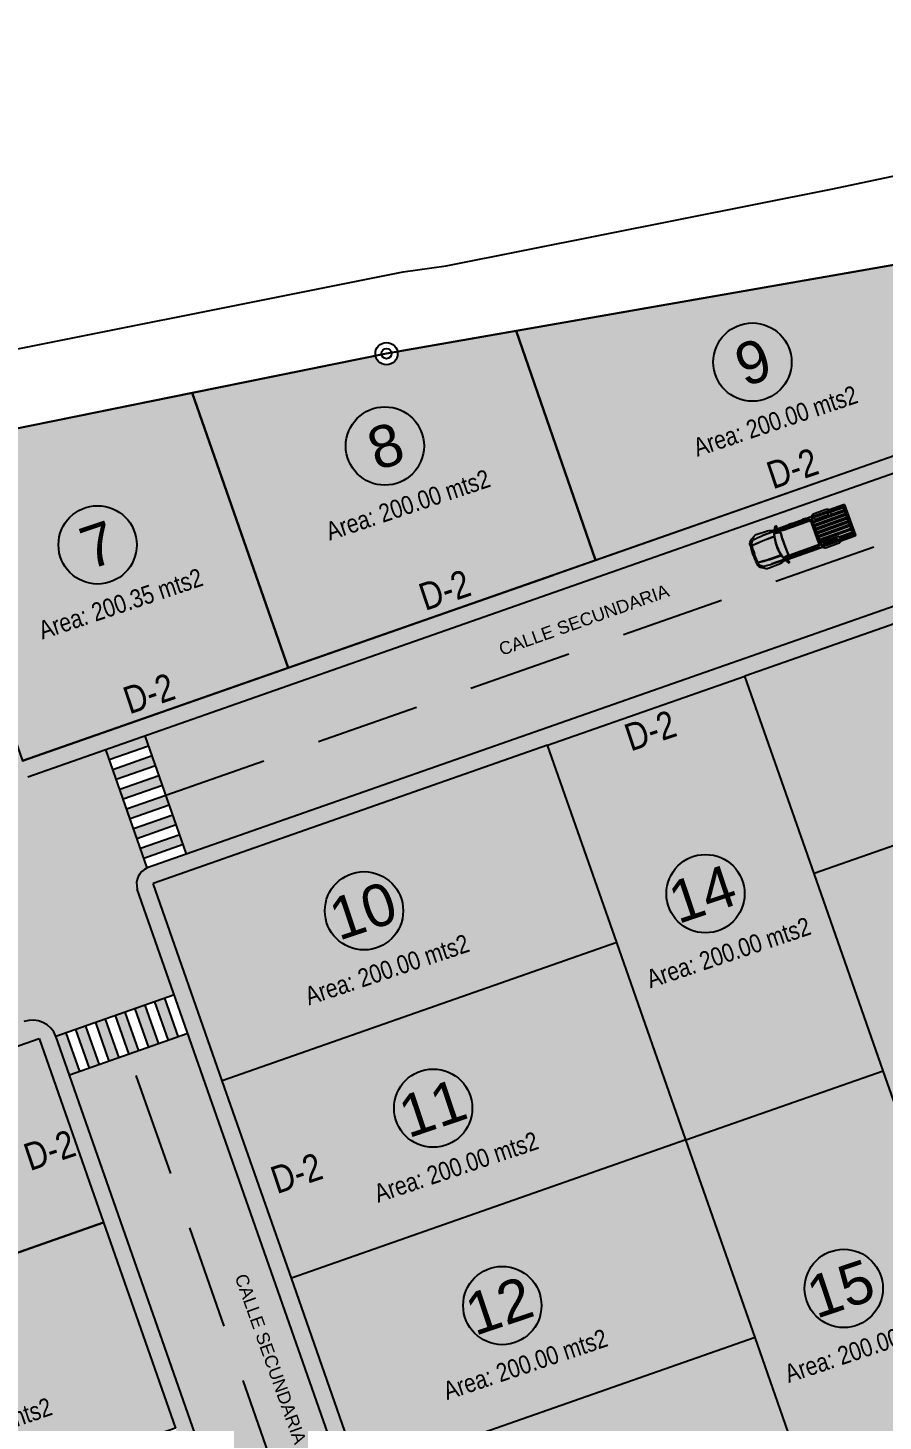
# Model space of a CAD drawing. Header units: millimetres. Extents: x 605064 to 1210630, y 1310999 to 2622410.
# Drawn here: x 605202.7 to 605243.6, y 1311131 to 1311197.6 of the extents above; entities that cross this region are included whole.
import ezdxf

# ---------------------------------------------------------------- set-up
doc = ezdxf.new("R2010")
doc.units = ezdxf.units.MM
for name, color, linetype in [('BOULEVARD', 3, 'Continuous'), ('CERCO', 6, 'Continuous'), ('CIRCULO', 1, 'Continuous'), ('ROTULOS LOTES', 1, 'Continuous'), ('texto', 7, 'Continuous')]:
    doc.layers.add(name, color=color, linetype=linetype)
doc.styles.add('PUNTOS PI', font='arial.ttf', dxfattribs={"height": 2.75})
doc.styles.add('ROTULOS', font='arial.ttf', dxfattribs={"height": 3})
doc.styles.add('TSN - Arial Narrow', font='ARIALN.TTF')

# ---------------------------------------------------------------- blocks, each defined once
blk = doc.blocks.new('A$C07152BA5')
for color, points in [(253, [(0.2166324381255227, 1.972851275235079, -0.2596389835430822), (0.369571372051724, 2.125920849852264, 0.2202862808786482), (0.4055565011198518, 2.167643316547572, -0.1133709259093873), (0.4381577878810122, 2.226780023976051, 0.2633922538076526), (0.1588966560084384, 2.044871327234434, 0.01702397132734076), (0.04505931772292016, 1.505241967504862, 0.01702397132734192), (-5.890615240033981e-08, 0.9555798550136363, 0.2633922536187772), (0.2156592593841569, 0.7014763091835783, -0.1133709254286114), (0.2013097516028211, 0.7674618049059063, 0.2202862809127305), (0.1787427731323987, 0.8177253627218306, -0.259638983544986), (0.07590343954507262, 1.008105728309602, -0.03307258661391017), (0.1143259765804898, 1.49513603009805, -0.03307284082326972)]), (20, [(1.217280335512162, 0.8693700162669643, -0.1061314572311136), (1.350079627612536, 1.77975470597654, 0.02644318014039986), (0.2015793965871566, 1.918342938648408, 0.02924573563146822), (0.1143246918267526, 1.495127222565044, 0.0292442766892154), (0.07704877263023935, 1.064642804667229, 0.02644318014170535)]), (22, [(1.529334117774852, 0.6942655483726412), (1.568206767202355, 0.6637316602282226), (1.613482897519134, 0.6400206864345819), (1.675932551734149, 0.6448907360900193), (1.853745444212109, 1.863859093049541), (1.752959398203529, 1.902663715882227), (1.720414109411649, 1.885399373946711), (1.694822005811147, 1.864694993011653), (1.699151180218905, 1.858419748255983), (1.704689484089613, 1.822090407600626), (1.602902520098723, 1.277996851364151), (1.545019649434835, 0.727498933672905), (1.531602734001353, 0.6965350788086653)]), (20, [(1.910737716010772, 1.850760922301561, -0.04056839103574849), (1.853743861429393, 1.863859594799578, 1.149957615669228e-06), (1.853745444212109, 1.863859093049541), (1.752959398203529, 1.902663715882227, -0.0804623458597294), (1.685527131077833, 1.873560790438205, -0.2991901582828784), (1.704689484089613, 1.822090407600626, 0.04011002674693965), (1.545019649434835, 0.727498933672905, -0.1738268921655171), (1.531602734001353, 0.6965350788086653, 0.1247764595948846), (1.613482897519134, 0.6400206864345819), (1.675932551734149, 0.6448907360900193, -0.04056723918563349), (1.734291619271971, 0.6411624196916819), (2.998699315823615, 0.456670688232407), (3.006807050900534, 0.4325648781377822, -0.4207665491765686), (3.0840246375883, 0.4640176824759692, -0.1879680064295329), (3.067698489874601, 0.5347800806630403), (3.218970701564103, 1.571802968392149, -0.1599977302912152), (3.246794291771948, 1.627658267039806, -0.4426854633686685), (3.181528548477218, 1.675400231499225), (3.175159846665338, 1.666368142701685)]), (251, [(3.092436679173261, 0.5311714806593955, 0.1492762952438902), (3.099048653921577, 0.4878666198557571), (3.143023142827696, 0.4125586302297437), (3.326070904254689, 1.667413808930515), (3.262416013039833, 1.607805891596452, 0.1492762950977377), (3.243708890862763, 1.568194368621334)]), (251, [(4.154267695615999, 0.1124685693066567, 0.1270166537925959), (4.054848500876687, 0.1017064268235117), (4.752080639824271, 4.330649971961975e-08, 0.4142135623730938), (4.803104860126041, 0.03803330427035689), (5.023965064203367, 1.552105744136497, 0.4142135623730938), (4.985931803123094, 1.603129964321852), (4.28869966417551, 1.704836348071694, 0.1270166537925254), (4.380901659373194, 1.66612211172469), (4.98232320335228, 1.578391775023192, -0.4142135623730949), (4.999226874904707, 1.555714343907312), (4.778366670827381, 0.04164190404117107, -0.4142135623730944), (4.755689239595085, 0.02473823260515928)])]:
    blk.add_hatch(color=color).paths.add_polyline_path(points)
h = blk.add_hatch(color=22)
h.paths.add_polyline_path([(0.07704877263020782, 1.064642804666103, 0.003829806035672016), (0.07590235978455467, 1.008020008602191, 0.2416943549763166), (0.1664288778592814, 0.8261685555603308, -0.1278257627530451), (0.190759621746215, 0.8038987469746687, 0.02242338460043527), (0.6279922961769361, 0.6978598586025244), (1.243524973957816, 0.6029748568690205, -0.363273079195186), (1.255085580633022, 0.6120715695433319), (1.613482897698635, 0.6400206865534575, -0.1247764596712237), (1.531602734058211, 0.6965350787367254, -0.207088711828794), (1.495168461115099, 0.6807303454261273), (1.281474726740271, 0.6805410832166672, -0.3759278168440105), (1.231874317745678, 0.723893475253135, -0.01278260194916101), (1.219821907069626, 0.8352814223680948, -0.02820947151564502)])
h.paths.add_polyline_path([(1.362253199581984, 1.811696778048919, -0.01278260196719675), (1.405622988590039, 1.915000199107453, -0.3759278168440063), (1.465540778823197, 1.942376993596554), (1.690898368874653, 1.874983648228335, 0.0743776392316823), (1.752959398171518, 1.902663715835065), (1.459810602944344, 2.015531804878265, -0.363273078263199), (1.451330340822102, 2.027551911604538), (0.8343418431135965, 2.112456773974112, 0.02242338454582682), (0.3850372504021364, 2.135738515638277, -0.1278257632484674), (0.355358679112506, 2.121347133498489, 0.2416943553902637), (0.2166558903640389, 1.972933731098754, 0.003829806027245087), (0.2015793965869368, 1.91834293864759, -0.02820947151863493)])
h.paths.add_polyline_path([(3.12123004172463, 0.2631594482809303), (3.132184439571574, 0.3382556024007499, 0.1699505695374527), (3.119587191264145, 0.4031154527328908), (3.084024637470597, 0.4640176826775396, 0.4207665483346977), (3.006807050878896, 0.4325648781774363), (3.025488566607237, 0.3770212440285832), (2.946273305951401, 0.3263724608063625), (2.93127039493993, 0.3464998919516799), (2.923324527669963, 0.2920282468127727)])
h.paths.add_polyline_path([(3.306309120263904, 1.683158310130239, 0.1699505695374419), (3.336909607518464, 1.741716836811975), (3.347864005365409, 1.816812990931794), (3.149958491454503, 1.845681789418265), (3.142012624067658, 1.791210144276177), (3.179860307602212, 1.785689241252839), (3.223585815634578, 1.735045820707455), (3.181528548380484, 1.675400231372652, 0.4426854635167763), (3.246794291761641, 1.627658267082927, -0.02715364496178451), (3.254830853198655, 1.634952866239473)])
h = blk.add_hatch(color=253)
h.paths.add_polyline_path([(0.1907596216769889, 0.8038987470790744, -0.1478048092491073), (0.2013097516028211, 0.7674618049059063, 0.2038558458128414), (0.2462618624558672, 0.6582757839933038, 0.1668822820599795), (0.4219244545092806, 0.5739998240023851), (0.9530465304851532, 0.5117843190673739, 0.1159471966539703), (1.08944232063368, 0.5274364140350372), (1.105912549886853, 0.5333575699478388, -0.1231085121622859), (1.202443026355468, 0.5430560242384672), (1.327128260978498, 0.5248679867945611), (1.349731268011965, 0.5769266341812909), (0.691924050450325, 0.68578926846385, -0.02566630790614245)])
h.paths.add_polyline_path([(2.699676226708107, 0.324652187526226, -0.4142135623730946), (2.686998473014683, 0.3416602609213442), (2.68880277290009, 0.3540293555706739, -0.4142135623730951), (2.705810846295208, 0.3667071091476828), (2.874030533246696, 0.342168630566448, -0.4142135623730951), (2.88670828694012, 0.3251605569384992), (2.884903987054713, 0.3127914622891694, -0.4142135623730951), (2.86789591354318, 0.3001137087121606), (2.923324527684599, 0.2920282469131052), (2.931270394939929, 0.3464998919516802), (2.235943439882249, 0.4479283634573221), (2.227997572626919, 0.3934567181859165)])
h.paths.add_polyline_path([(1.391802025726065, 0.5710646414663643), (1.369475964922458, 0.519123048055917, -0.01194926116781115), (1.370590867823921, 0.5185280258301646), (2.004349271534011, 0.4260806587990373, -0.4142135623730943), (1.991671517840587, 0.4430887324269861), (1.993475817842409, 0.4554578268434852, -0.4142135623730951), (2.010483891237527, 0.4681355806533247), (2.178703578189015, 0.4435971018392593, -0.4142135623730951), (2.191381331766024, 0.4265890284441411), (2.189577031880617, 0.4142199337948114, -0.414213562373095), (2.172568958485499, 0.4015421802178025), (2.227997572626919, 0.3934567181859165), (2.235943439882249, 0.4479283634573221)])
h.paths.add_polyline_path([(3.142012624070048, 1.791210144292563), (3.149958491441794, 1.845681789331138), (3.094529877300374, 1.853767251363024, -0.4142135623730951), (3.107207630993798, 1.836759177967906), (3.105403330991976, 1.824390083318576, -0.4142135623730951), (3.088395257596858, 1.811712329508737), (2.92017557064537, 1.836250808322802, -0.4142135623730951), (2.907497817068361, 1.85325888171792), (2.909302116953768, 1.86562797636725, -0.4142135623730945), (2.926310190348886, 1.878305729944259), (2.454631536267698, 1.94711026083678), (2.446685669012368, 1.892638615565374)])
h.paths.add_polyline_path([(1.597224831581116, 2.072181568248197, -0.01194926116786598), (1.595986410160549, 2.071929829427972), (1.602544254972599, 2.015774893807247), (2.446685669012368, 1.892638615565374), (2.454631536267698, 1.94711026083678), (2.399202922126278, 1.955195722635835, -0.4142135623730951), (2.411880675819702, 1.938187649240717), (2.410076375934295, 1.925818554591388, -0.4142135623730949), (2.393068302539177, 1.913140801014379), (2.224848615587689, 1.937679279828444, -0.4142135623730951), (2.212170861894265, 1.954687353223562), (2.213975161779672, 1.967056447872892, -0.4142135623730945), (2.230983235291205, 1.979734201449901)])
h.paths.add_polyline_path([(0.6722433689283207, 2.290021826513112, 0.166882282059965), (0.4798260347452015, 2.259438282810152, 0.2038558458128223), (0.4055565011221915, 2.167643316555768, -0.1478048092492731), (0.3850372502347454, 2.135738515527919, -0.02566630790613953), (0.8990576798096299, 2.105761331273243), (1.560552036971785, 2.022175303660333), (1.553762224735692, 2.078521529445425), (1.429076989996247, 2.096709566889331, -0.1231085121619218), (1.339339481084608, 2.133579234359786), (1.325247037922964, 2.143958617001772, 0.1159471966536159), (1.199006163049489, 2.197921948740259)])
h = blk.add_hatch(color=253)
h.paths.add_polyline_path([(3.893284788937308, 0.06468763435259461, 0.1385523434527567), (4.001114172046073, 0.0788399821612984), (4.04643831262365, 0.09831622149795294, -0.1385523434527547), (4.154267695615999, 0.1124685693066567), (4.755689239595085, 0.02473823260515928, 0.4142135623730944), (4.778366670827381, 0.04164190404117107), (4.792801070143469, 0.1405946610029787), (4.764235869748518, 0.1447615132201463), (4.753973011858761, 0.07440610299818218, -0.4142135623731094), (4.731295580626465, 0.05750243156217039), (3.125401583034545, 0.291756795020774), (3.12123004172463, 0.2631594482809305), (3.186603278852999, 0.2029821828473359, 0.1509271441035683), (3.293187092174776, 0.1522248592227697)])
h.paths.add_polyline_path([(4.764235869748518, 0.1447615132201463), (4.792801070143469, 0.1405946610029787), (4.98479247558862, 1.456761586945504), (4.956227275193669, 1.460928438929841)])
h.paths.add_polyline_path([(4.966490133083425, 1.531283849151805), (4.956227275193669, 1.460928438929841), (4.98479247558862, 1.456761586945504), (4.999226874904707, 1.555714343907312, 0.4142135623730949), (4.98232320335228, 1.578391775023192), (4.380901659373194, 1.66612211172469, -0.1385523434528836), (4.281608393765055, 1.710487776435912), (4.243736601551063, 1.742099941475317, 0.1385523434528831), (4.144443336059339, 1.786465606186539), (3.544345639180392, 1.874002831056714, 0.1509271441034992), (3.42770363681484, 1.855807819636539), (3.347864005365409, 1.816812990931794), (3.343692464055493, 1.788215644191951), (4.949586461530998, 1.553961280500516, -0.4142135623730944)])
h = blk.add_hatch(color=254)
h.paths.add_polyline_path([(3.206077646114863, 0.4984241321217269, 0.4142135623730951), (3.149384067975916, 0.4561649532988667), (3.132618782692589, 0.3412331736180931), (3.251362091163173, 0.3239118945784867), (3.259466736810282, 0.3794720200821757, -0.4142135623732612), (3.316160314949229, 0.4217311989050359), (3.909197270753793, 0.3352239357773215, -0.4142135623730945), (3.951456449693069, 0.278530357638374), (3.943351803929545, 0.2229702321346849), (4.062095112400129, 0.2056489528622478), (4.078860397567041, 0.3205807325430214, 0.414213562373095), (4.036601218744181, 0.3772743106819689)])
h.paths.add_polyline_path([(3.489373106043786, 1.609164282912388, -0.4142135623732612), (3.44711392710451, 1.665857861051336), (3.455218572751619, 1.721417986555025), (3.33647526439745, 1.738739265594631), (3.319709979114123, 1.623807485913858, 0.4142135623730951), (3.361969158053398, 1.56711390777491), (4.192492730682716, 1.445964086335152, 0.4142135623730951), (4.249186308821663, 1.488223265158013), (4.26595159410499, 1.603155045071617), (4.147208285634406, 1.620476324111223), (4.139103639987297, 1.564916198607534, -0.4142135623730945), (4.08241006184835, 1.522657019784674)])
h.paths.add_polyline_path([(3.343692464055493, 1.788215644191951), (3.336909607518464, 1.741716836811975), (3.33647526439745, 1.738739265594631), (4.892892883392051, 1.511702101677656, -0.4142135623730951), (4.909796554944478, 1.489024670328945), (4.906750896712765, 1.4681456387043), (4.956227275193669, 1.460928438929841), (4.966490133083425, 1.531283849151805, 0.4142135623730944), (4.949586461530998, 1.553961280500516)])
h.paths.add_polyline_path([(4.906750896712765, 1.4681456387043), (4.714759491151199, 0.1519787127617747), (4.764235869748518, 0.1447615132201463), (4.956227275193669, 1.460928438929841)])
h.paths.add_polyline_path([(4.714759491151199, 0.1519787127617747), (4.711713832919486, 0.1310996811371297, -0.4142135623730958), (4.68903640168719, 0.1141960094682872), (3.132618782692589, 0.3412331736180931), (3.132184439571574, 0.3382556024007499), (3.125401583034545, 0.291756795020774), (4.731295580626465, 0.05750243156217039, 0.4142135623730964), (4.753973011858761, 0.07440610299818218), (4.764235869748518, 0.1447615132201463)])
h = blk.add_hatch()
h.set_pattern_fill('ANSI32', scale=0.5, angle=126.7007068955071, style=0)
h.set_pattern_definition([(171.7007068955071, (-15.16962535120547, -3.519906194182113), (-0.02706449860558336, -0.185536419376974), []), (171.7007068955071, (-15.22244932467584, -3.449039221741259), (-0.02706449860558336, -0.185536419376974), [])])
edge = h.paths.add_edge_path()
edge.add_line((4.892892883392051, 1.511702101677656), (4.26595159410499, 1.603155045071617))
edge.add_line((4.26595159410499, 1.603155045071617), (4.249186308821663, 1.488223265390843))
edge.add_arc((4.199709930340759, 1.495440464932472), 0.04999999999999716, -98.29929310449688, -8.29929310449188, ccw=False)
edge.add_line((4.192492730682716, 1.445964086335152), (3.361969158053398, 1.56711390777491))
edge.add_arc((3.369186357711442, 1.616590286372229), 0.05000000000000071, 171.7007068955193, 261.70070689550715, ccw=False)
edge.add_line((3.319709979114123, 1.623807485913858), (3.149384067859501, 0.4561649532988667))
edge.add_line((3.149384067975916, 0.4561649532988667), (3.158618304063566, 0.4786221529357135))
edge.add_line((3.158618304063566, 0.4786221531685442), (3.178082684869878, 0.4944261510390788))
edge.add_line((3.178082684869878, 0.4944261510390788), (3.206077646114863, 0.4984241321217269))
edge.add_line((3.206077646114863, 0.4984241321217269), (4.036601218744181, 0.3772743106819689))
edge.add_arc((4.029384019086137, 0.3277979323174804), 0.05000000000000071, -8.29929310449188, 81.70070689550721, ccw=False)
edge.add_line((4.078860397567041, 0.3205807325430214), (4.062095112283714, 0.2056489528622478))
edge.add_line((4.062095112400129, 0.2056489528622478), (4.68903640168719, 0.1141960094682872))
edge.add_arc((4.691923281527124, 0.1339865608606488), 0.01999999999999957, 261.7007068955072, 351.7007068955072)
edge.add_line((4.711713832919486, 0.1310996811371297), (4.909796554944478, 1.489024670328945))
edge.add_arc((4.890006003552116, 1.491911550285295), 0.01999999999999957, -8.299293104492884, 81.70070689550712)
h = blk.add_hatch(color=255)
h.paths.add_polyline_path([(3.943351803908866, 0.222970231992921), (3.951456449693069, 0.278530357638374, 0.4142135623730945), (3.909197270753793, 0.3352239357773215), (3.316160314949229, 0.4217311989050359, 0.4142135623730946), (3.259466736810282, 0.3794720200821757), (3.251362091150678, 0.3239118944928253)])
h.paths.add_polyline_path([(4.08241006184835, 1.522657019784674, 0.4142135623730946), (4.139103639987297, 1.564916198607534), (4.147208285631049, 1.620476324088213), (3.455218572744085, 1.721417986503385), (3.44711392710451, 1.665857861051336, 0.4142135623730945), (3.489373106043786, 1.609164282912388)])
at = {"color": 7}
for p, q in [((2.400478039751761, 1.86906149960123, 32.67499999999999), (2.39217826013919, 1.812163664260879, 32.67499999999999)), ((2.514273710316047, 1.852461940608919, 32.67499999999999), (2.502365330932662, 1.770825915969908, 32.67499999999999)), ((3.336909607518464, 1.741716836811975, 32.67499999999999), (3.132184439571574, 0.3382556024007499, 32.67499999999999)), ((4.98479247558862, 1.456761586945504, 32.67499999999999), (4.906750896712765, 1.4681456387043, 32.67499999999999)), ((2.198396450141445, 0.4837229016702622, 32.67499999999999), (2.206696229754016, 0.5406207370106131, 32.67499999999999)), ((2.312192120705731, 0.4671233424451202, 32.67499999999999), (2.324100500089116, 0.5487593670841306, 32.67499999999999)), ((4.792801070143469, 0.1405946610029787, 32.67499999999999), (4.714759491151199, 0.1519787127617747, 32.67499999999999))]:
    blk.add_line(p, q, dxfattribs=at)
at = {"color": 7, "elevation": 32.67499999999999}
for points in [[(1.327128260978498, 0.5248679867945611), (1.202443026355468, 0.5430560242384672, 0.1231085121622605), (1.105912549886853, 0.5333575699478388), (1.08944232063368, 0.5274364140350372, -0.1159471966539582), (0.9530465304851532, 0.5117843190673739), (0.4219244545092806, 0.5739998240023851, -0.1668822820599636), (0.2462618624558672, 0.6582757839933038), (0.1930336904479191, 0.7107265673112124, -0.2441598973697272), (-5.890615284442902e-08, 0.9555798550136387, -0.01702397132734127), (0.0450593177229166, 1.505241967504844, -0.01702397132734127), (0.1588966560084373, 2.044871327234432, -0.2441598973697272), (0.4138325622770935, 2.224378554383293), (0.4798260347452015, 2.259438282810152, -0.1668822820599636), (0.6722433689283207, 2.290021826513112), (1.199006163049489, 2.197921948740259, -0.1159471966539582), (1.325247037922964, 2.143958617001772), (1.339339481084608, 2.133579234359786, 0.1231085121622605), (1.429076989996247, 2.096709566889331), (1.553762224735692, 2.078521529445425)], [(0.4798260347452015, 2.259438282810152, 0.2038558458119732), (0.4055565011221915, 2.167643316555768, -0.2202862809127305), (0.3695713720517233, 2.125920849852264, 0.259638983544986), (0.2166324381250888, 1.972851275233552, 0.03307271371853571), (0.1143262475961819, 1.495137888006866, 0.03307271371853571)], [(0.3710148119134828, 2.13581612566486, -0.02636531875948369), (0.8990576798096299, 2.105761331273243), (1.560552036971785, 2.022175303660333)], [(3.175159846665338, 1.666368142701685), (1.910723739303648, 1.850762960501015, -0.04055744074929812), (1.853745444212109, 1.863859093049541), (1.459810602944344, 2.015531804878265, -0.3632730766260101), (1.451330340816639, 2.027551911538467)], [(3.176724140765145, 1.67245610198006), (1.911633106414229, 1.856996984221041, -0.04066265233794355), (1.855507211643271, 1.869909611530602), (1.461427069501951, 2.02162089641206, -0.3372162360519412), (1.457591652055271, 2.026554316980764)], [(2.39217826013919, 1.812163664260879), (1.915241706185043, 1.881735173519701, -0.04031900665301965), (1.863503315253183, 1.893601013580337), (1.54205401299987, 2.01507163583301)], [(0.2462618624558672, 0.6582757839933038, -0.2038558458119732), (0.2013097516028211, 0.7674618049059063, 0.2202862809127305), (0.1787427731323987, 0.8177253627218306, -0.259638983544986), (0.07590343954507262, 1.008105728309602, -0.03307271371853571), (0.1143262475961819, 1.495137888006866, -0.03307271371853571)], [(1.350079627707601, 1.779754705959931, 0.02644318014201505), (0.2015793966129422, 1.918342938646674, -0.02820947151757226), (1.362253199564293, 1.811696778051555)], [(3.347864005365409, 1.816812990931794), (3.336909607518464, 1.741716836811975, -0.1699505695374419), (3.306309120263904, 1.683158310130239), (3.254830853198655, 1.634952866239473, 0.1879680064295802), (3.218970701564103, 1.571802968392149), (3.067698489874601, 0.5347800806630403, 0.1879680064295881), (3.0840246375883, 0.4640176824759692), (3.119587191264145, 0.4031154527328908, -0.1699505695374527), (3.132184439571574, 0.3382556024007499), (3.12123004172463, 0.2631594482809305)], [(3.326083808089606, 1.667502269148827, -0.007466976280426755), (3.323397187748924, 1.664910078747198), (3.271235681138933, 1.616064833477139, 0.1907670200378251), (3.243708890862763, 1.568194368621334), (3.092436679173261, 0.5311714806593955, 0.1907670200376496), (3.105141514795832, 0.4774323632009327), (3.141176068456843, 0.4157218155451119, -0.007466976280447708), (3.143010239000432, 0.4124701702967286)], [(3.347864005365409, 1.816812990931794), (3.42770363681484, 1.855807819636539, -0.1509271441035182), (3.544345639180392, 1.874002831056714), (4.144443336059339, 1.786465606186539, -0.1385523434528273), (4.243736601551063, 1.742099941475317), (4.281608393765055, 1.710487776435912, 0.1385523434528187), (4.380901659373194, 1.66612211172469), (4.98232320335228, 1.578391775023192, -0.414213562373095), (4.999226874904707, 1.555714343907312), (4.778366670827381, 0.04164190404117107, -0.4142135623730945), (4.755689239595085, 0.02473823260515928), (4.154267695615999, 0.1124685693066567, 0.1385523434528295), (4.04643831262365, 0.09831622149795294), (4.001114172046073, 0.0788399821612984, -0.1385523434528268), (3.893284788937308, 0.06468763435259461), (3.293187092174776, 0.1522248592227697, -0.1509271441035182), (3.186603278852999, 0.2029821828473359), (3.12123004172463, 0.2631594482809305)], [(3.125401583034545, 0.291756795020774), (4.731295580626465, 0.05750243156217039, 0.4142135623730963), (4.753973011858761, 0.07440610299818218), (4.966490133083425, 1.531283849151805, 0.4142135623730944), (4.949586461530998, 1.553961280500516), (3.343692464055493, 1.788215644191951)], [(3.33647526439745, 1.738739265594631), (4.892892883392051, 1.511702101677656, -0.414213562373095), (4.909796554944478, 1.489024670328945), (4.711713832919486, 0.1310996811371297, -0.4142135623730958), (4.68903640168719, 0.1141960094682872), (3.132618782692589, 0.3412331736180931)], [(3.33647526439745, 1.738739265594631), (3.319709979114123, 1.623807485913858, 0.414213562373095), (3.361969158053398, 1.56711390777491), (4.192492730682716, 1.445964086335152, 0.414213562373095), (4.249186308821663, 1.488223265158013), (4.26595159410499, 1.603155045071617)], [(3.455218572751619, 1.721417986555025), (3.44711392710451, 1.665857861051336, 0.4142135623730945), (3.489373106043786, 1.609164282912388), (4.08241006184835, 1.522657019784674, 0.4142135623730945), (4.139103639987297, 1.564916198607534), (4.147208285634406, 1.620476324111223)], [(4.28869966417551, 1.704836348071694), (4.985931803123094, 1.603129964321852, -0.4142135623730939), (5.023965064203367, 1.552105744136497), (4.803104860126041, 0.03803330427035689, -0.4142135623730882), (4.752080639824271, 4.330649971961975e-08), (4.054848500876687, 0.1017064268235117)], [(1.217280335491523, 0.8693700162693858, -0.0264431801420151), (0.07704877259675413, 1.064642804674804, 0.02820947151757226), (1.219821907114238, 0.8352814223617315, 0.02820947151757226)], [(0.1772993332706392, 0.8078300869092345, 0.02636531875948369), (0.691924050450325, 0.68578926846385), (1.349731268011965, 0.5769266341812909)], [(2.998699315823615, 0.456670688232407), (1.734277642797679, 0.6411644590552896, 0.04055744074929812), (1.675932551734149, 0.6448907360900193), (1.255085580633022, 0.6120715695433319, 0.3632730766260101), (1.24352497397922, 0.6029748569708318)], [(2.9984593099216, 0.4503895530942827), (1.733368275570683, 0.6349304353352636, 0.04066265233794355), (1.675892485887744, 0.6385890699457377), (1.254895249847323, 0.605774445226416, 0.3445672416549141), (1.249771894072182, 0.6020118875894696)], [(2.206696229754016, 0.5406207370106131), (1.729759675799869, 0.610192246036604, 0.04031900665301965), (1.676787591073662, 0.6136006929446012), (1.334033330902457, 0.5890185225289315)], [(3.132618782692589, 0.3412331736180931), (3.149384067975916, 0.4561649532988667, -0.414213562373095), (3.206077646114863, 0.4984241321217269), (4.036601218744181, 0.3772743106819689, -0.414213562373095), (4.078860397567041, 0.3205807325430214), (4.062095112400129, 0.2056489528622478)], [(3.251362091163173, 0.3239118945784867), (3.259466736810282, 0.3794720200821757, -0.4142135623730945), (3.316160314949229, 0.4217311989050359), (3.909197270753793, 0.3352239357773215, -0.4142135623730945), (3.951456449693069, 0.278530357638374), (3.943351803929545, 0.2229702321346849)]]:
    blk.add_lwpolyline(points, format="xyb", dxfattribs=at)
for points in [[(1.562071361811832, 2.012312646722421), (0.8343418438453227, 2.112456773873419)], [(1.597224831581116, 2.072181568248197), (3.347864005365409, 1.816812990931794)], [(1.602544254972599, 2.015774893807247), (3.179860307602212, 1.78568924125284), (3.223585815634578, 1.735045820707455), (3.175159846665338, 1.666368142701685), (3.19221444579307, 1.732741662301123), (3.158390867640264, 1.758503525517881), (2.425216228934005, 1.865452899830416), (1.599553846288472, 2.005475577665493)], [(2.454631536267698, 1.94711026083678), (2.446685669012368, 1.892638615565374), (2.425216228934005, 1.865452899830416), (2.41330784955062, 1.783816875191405)], [(2.539011899498291, 1.848853340605274), (2.530712120002136, 1.791955505497754), (3.074958508368582, 1.712565401569009), (3.083258287981153, 1.769463236676529)], [(3.149958491441794, 1.845681789331138), (3.142012624070048, 1.791210144292563), (3.107996477279812, 1.765854636905715), (3.096088097896427, 1.684218612499535)], [(1.354004695196636, 0.5859442930668592), (0.6279922960093245, 0.6978598586283624)], [(3.12123004172463, 0.2631594482809305), (1.370590867823921, 0.5185280258301646)], [(1.391802025726065, 0.5710646414663643), (2.969118078472093, 0.3409789889119565), (3.025488566607237, 0.3770212440285832), (2.998699315823615, 0.456670688232407), (2.996082670404576, 0.388191080885008), (2.956309278029948, 0.3731649273540825), (2.223134639440104, 0.480114301899448), (1.391878379741684, 0.5817890353500843)], [(2.227997572626919, 0.3934567181859165), (2.235943439882249, 0.4479283634573221), (2.223134639440104, 0.480114301899448), (2.23504301882349, 0.5617503263056278)], [(2.336930309887975, 0.463514742674306), (2.345230089500546, 0.5204125780146569), (2.889476477983408, 0.4410224740859121), (2.881176698370837, 0.3841246387455612)], [(2.923324527684599, 0.2920282469131052), (2.931270394939929, 0.3464998919516802), (2.905914887669496, 0.3805160389747471), (2.917823267052881, 0.4621520633809268)]]:
    blk.add_lwpolyline(points, dxfattribs=at)
for points in [[(1.561441124184057, 2.014797087060288), (1.552255768910982, 2.09102306724526, -0.1585268291026489), (1.563067320501432, 2.139629260869697), (1.613501784973778, 2.204759299522266, -0.1769751147583408), (1.631939540733583, 2.216358944773674), (1.66108938108664, 2.212106810184196, -0.3626405039079287), (1.673888786695898, 2.197809199802577), (1.614730086759664, 2.085627104621381, -0.2312097484557497), (1.595986410160549, 2.071929829427972), (1.602748621837236, 2.014024896547198, -0.4929295308816837), (1.591372681548819, 2.002969690831378), (1.569925862248056, 2.006098173093051, -0.3386252916015527)], [(1.704689484089613, 1.822090407600626, 0.04011002674693939), (1.545019649434835, 0.727498933672905, -0.3951396783396247), (1.495168461115099, 0.6807303454261273), (1.281474726740271, 0.6805410832166672, -0.3759278168440104), (1.231874317745678, 0.723893475253135, -0.1400023974362862), (1.405622988590039, 1.915000199107453, -0.3759278168440063), (1.465540778823197, 1.942376993596554), (1.670275749289431, 1.881150857079774, -0.3951396783396247)], [(1.476445955922827, 0.7007137713953853), (1.299041768303141, 0.7005566495936364, -0.3782835512506614), (1.249388205353171, 0.7443180887494236, -0.1357990758811143), (1.416572474408895, 1.890423586824909, -0.3782835512506472), (1.476658053928986, 1.918177199317142), (1.646624858258292, 1.86734850727953, -0.3943637514586636), (1.681068375823088, 1.808418976143003, 0.03876530558182324), (1.526288287248462, 0.7473483888898045, -0.394363751458685)], [(2.213975161779672, 1.967056447872892), (2.212170861894265, 1.954687353223562, 0.414213562373095), (2.224848615587689, 1.937679279828444), (2.393068302539177, 1.913140801014379, 0.414213562373095), (2.410076375934295, 1.925818554591388), (2.411880675819702, 1.938187649240717, 0.414213562373095), (2.399202922126278, 1.955195722635835), (2.230983235291205, 1.979734201449901, 0.4142135623730945)], [(2.218468887382187, 1.956295108189806), (2.218108027358539, 1.953821289120242, 0.4142135623730657), (2.225714679574594, 1.943616445176303), (2.393934366409667, 1.919077966362238, 0.4142135623730946), (2.404139210470021, 1.926684618694708), (2.404500070493668, 1.929158437531441, 0.4142135623730729), (2.396893418277614, 1.939363281708211), (2.228673731442541, 1.963901760289446, 0.4142135623731018)], [(2.909302116953768, 1.86562797636725), (2.907497817068361, 1.85325888171792, 0.414213562373095), (2.92017557064537, 1.836250808322802), (3.088395257596858, 1.811712329508737, 0.414213562373095), (3.105403330991976, 1.824390083318576), (3.107207630993798, 1.836759177967906, 0.414213562373095), (3.094529877300374, 1.853767251363024), (2.926310190348886, 1.878305729944259, 0.4142135623730946)], [(2.913795842439868, 1.854866636684164), (2.91343498241622, 1.852392817847431, 0.4142135623730657), (2.921041634632275, 1.842187973670661), (3.089261321583763, 1.817649495089427, 0.4142135623730946), (3.099466165644117, 1.825256147189066), (3.099827025551349, 1.8277299660258, 0.4142135623730729), (3.09222037345171, 1.837934810202569), (2.924000686500221, 1.862473289016634, 0.4142135623731018)], [(1.35269100277219, 0.5837434169370681), (1.322113331523724, 0.5133177337702364, 0.1585268291026489), (1.318589286878705, 0.4636484999209642), (1.34831677400507, 0.3868251072708517, 0.1769751147583408), (1.362672612187453, 0.3704418072011322), (1.391822452540509, 0.3661896728444844, 0.3626405039079287), (1.408172824885696, 0.3762351577170193), (1.38352575711906, 0.5006421362049878, 0.2312097484557497), (1.369475964922458, 0.519123048055917), (1.392497789114714, 0.5726833352819085, 0.4929295308816837), (1.384753970894963, 0.5865275710821152), (1.363307151477784, 0.5896560535766184, 0.3386252916015527)], [(1.991671517840587, 0.4430887324269861), (1.993475817842409, 0.4554578268434852, -0.414213562373095), (2.010483891237527, 0.4681355806533247), (2.178703578189015, 0.4435971018392593, -0.414213562373095), (2.191381331766024, 0.4265890284441411), (2.189577031880617, 0.4142199337948114, -0.414213562373095), (2.172568958485499, 0.4015421802178025), (2.004349271534011, 0.4260806587990373, -0.4142135623730945)], [(1.999052123283036, 0.4521179441362619), (1.999412983190268, 0.4545917629729956, -0.4142135623730657), (2.009617827250622, 0.4621984150726348), (2.17783751420211, 0.4376599364914, -0.4142135623730946), (2.185444166418165, 0.4274550923146307), (2.185083306394517, 0.424981273477897, -0.4142135623730729), (2.174878462334163, 0.4173746211454272), (2.006658775382675, 0.4419130999594927, -0.4142135623731018)], [(2.686998473014683, 0.3416602609213442), (2.68880277290009, 0.3540293555706739, -0.414213562373095), (2.705810846295208, 0.3667071091476828), (2.874030533246696, 0.342168630566448, -0.414213562373095), (2.88670828694012, 0.3251605569384992), (2.884903987054713, 0.3127914622891694, -0.414213562373095), (2.86789591354318, 0.3001137087121606), (2.699676226708107, 0.324652187526226, -0.4142135623730946)], [(2.694379078340717, 0.35068947263062), (2.694739938364364, 0.3531632914673537, -0.4142135623730657), (2.704944782424718, 0.3607699437998235), (2.873164469259791, 0.3362314649857581, -0.4142135623730946), (2.880771121475846, 0.3260266210418195), (2.880410261452198, 0.3235528019722551, -0.4142135623730729), (2.870205417391844, 0.3159461498726159), (2.701985730556771, 0.3404846286866814, -0.4142135623731018)]]:
    blk.add_lwpolyline(points, format="xyb", close=True, dxfattribs=at)
for centre, radius, start, end in [((1.629404635517858, 2.096270793350413, 32.67499999999999), 0.229672549161706, 284.1439406686918, 302.5449098491044), ((3.235839312546887, 1.681164053501561, 32.67499999999999), 0.05461575550948823, 186.0579365516956, 281.5710394916081), ((1.684011177858338, 0.8297774116508663, 32.67499999999999), 0.2024397515854507, 221.1614184495411, 249.611038948989), ((3.060795072233304, 0.4105348102748394, 32.67499999999999), 0.05830977912457869, 66.52293270374847, 157.80185182066)]:
    blk.add_arc(centre, radius, start, end)

msp = doc.modelspace()

# ---------------------------------------------------------------- hatches: boundary and pattern name
at = {"true_color": 0xafd9aa}
h = msp.add_hatch(color=9, dxfattribs=at)
h.dxf.hatch_style = 1
h.paths.add_polyline_path([(605246.130138271, 1311186.630529319), (605226.0598388743, 1311183.117966814), (605229.8582546536, 1311172.151622843), (605248.8380449632, 1311178.795297123)])
h = msp.add_hatch(color=9, dxfattribs=at)
h.dxf.hatch_style = 1
h.paths.add_polyline_path([(605226.0598388743, 1311183.117966814), (605220.3783192505, 1311182.123627245, -0.0433416689933134), (605220.3862767542, 1311182.032, -0.9048244961813722), (605219.3338333667, 1311181.926565061), (605210.5565478025, 1311180.150099716), (605215.1460570134, 1311167.001779356), (605229.8582532147, 1311172.151622324)])
at = {"true_color": 0x636466}
h = msp.add_hatch(color=251, dxfattribs=at)
h.dxf.hatch_style = 1
h.paths.add_polyline_path([(605258.9581788798, 1311181.503729317, -0.410936273357473), (605260.4743724826, 1311180.827120688), (605268.0899547341, 1311159.097769682), (605268.8463334737, 1311159.362855862), (605265.5058589225, 1311168.894337014), (605262.1960946153, 1311178.171810611), (605260.5418850438, 1311182.891818835), (605248.8380458518, 1311178.795297434), (605229.8582546536, 1311172.151622843), (605229.8582546583, 1311172.151622829), (605215.1460570134, 1311167.001779356), (605202.4339682625, 1311162.552052053), (605200.0176611315, 1311169.445065894), (605199.266498885, 1311169.171664441), (605201.7054389513, 1311162.213050706, 0.35178767353132), (605202.697296853, 1311161.786035708)])
at = {"true_color": 0xafd9aa}
h = msp.add_hatch(color=9, dxfattribs=at)
h.dxf.hatch_style = 1
h.paths.add_polyline_path([(605210.5565478025, 1311180.150099716), (605197.5637141658, 1311177.520434939, -0.0499654976137328), (605197.5742767543, 1311177.415, -0.229979434550644), (605197.3714116944, 1311176.99727696), (605202.4339682625, 1311162.552052053), (605215.1460568318, 1311167.001779293)])
at = {"true_color": 0xebebeb}
h = msp.add_hatch(color=7, dxfattribs=at)
h.dxf.hatch_style = 1
h.paths.add_polyline_path([(605249.2019954746, 1311171.733050406), (605247.2194101474, 1311177.389655082), (605208.3098618115, 1311163.753065591), (605210.2912304888, 1311158.099932195)])
h.paths.add_polyline_path([(605225.2737890627, 1311167.367156983), (605233.6473462881, 1311170.338373834), (605233.3293462353, 1311171.234569491), (605224.95578901, 1311168.26335264)], flags=24)
at = {"true_color": 0x636466}
h = msp.add_hatch(color=251, dxfattribs=at)
h.dxf.hatch_style = 1
h.paths.add_polyline_path([(605227.564258094, 1311163.304601126), (605237.001461666, 1311166.612045567), (605255.8758688107, 1311173.226934451), (605256.6263805155, 1311173.49028014, 0.4324636515900183), (605255.6222661, 1311173.98251295), (605208.4111447256, 1311157.441208794, 0.3812850690509138), (605207.9343153508, 1311156.426556048), (605208.6898213322, 1311156.689701862)])
at = {"true_color": 0xafd9aa}
h = msp.add_hatch(color=9, dxfattribs=at)
h.dxf.hatch_style = 1
h.paths.add_polyline_path([(605259.1833033481, 1311163.789727408), (605255.8758688106, 1311173.226934451), (605237.001461666, 1311166.612045567), (605240.3088962035, 1311157.174838524)])
at = {"true_color": 0xebebeb}
h = msp.add_hatch(color=7, dxfattribs=at)
h.dxf.hatch_style = 1
h.paths.add_polyline_path([(605206.4298348342, 1311163.094174465), (605202.697296853, 1311161.786035708, -0.3517876735313141), (605201.7054389513, 1311162.213050706), (605199.266498885, 1311169.171664441), (605193.631443497, 1311167.120666354), (605199.6586974884, 1311149.992350085, 0.4159001501468125), (605200.9210102307, 1311149.532067733), (605202.5057495197, 1311150.087472436, -0.407443534551359), (605204.0420288332, 1311149.384099904), (605209.7067244718, 1311151.369352489), (605207.9343153515, 1311156.426556046, -0.3812850698447761), (605208.4111447256, 1311157.441208794)])
at = {"true_color": 0x636466}
h = msp.add_hatch(color=251, dxfattribs=at)
h.dxf.hatch_style = 1
h.paths.add_polyline_path([(605203.2324355304, 1311149.282992633), (605206.3183891128, 1311140.477815787), (605209.7627882943, 1311130.649653046), (605213.780986713, 1311119.184438772), (605214.7473045514, 1311116.427222847), (605201.2094109219, 1311111.682614903), (605201.7665489097, 1311110.80820552), (605214.8894584292, 1311115.407374523, 0.4116436480482245), (605215.474962691, 1311116.762148631), (605204.0404251089, 1311149.388241255, 0.4063730159203559), (605202.5057495197, 1311150.087472436), (605200.9210102307, 1311149.532067733, -0.4159001501468113), (605199.6586974884, 1311149.992350085), (605193.631443497, 1311167.120666354), (605192.8763307815, 1311166.845827044), (605196.2076208721, 1311157.417014482), (605199.5150382861, 1311147.979864164)])
at = {"true_color": 0xafd9aa}
h = msp.add_hatch(color=9, dxfattribs=at)
h.dxf.hatch_style = 1
h.paths.add_polyline_path([(605240.3088962035, 1311157.174838524), (605237.001461666, 1311166.612045567), (605227.5642580938, 1311163.304601126), (605230.8716926314, 1311153.867394082), (605234.1791271691, 1311144.430187039), (605243.6163307412, 1311147.737631481)])
at = {"true_color": 0x636466}
h = msp.add_hatch(color=251, dxfattribs=at)
h.dxf.hatch_style = 1
h.paths.add_polyline_path([(605208.4752115443, 1311163.281298723), (605208.3098618115, 1311163.753065591), (605206.4298348342, 1311163.094174465), (605206.5951971086, 1311162.622371814)])
at = {"true_color": 0xafd9aa}
h = msp.add_hatch(color=9, dxfattribs=at)
h.dxf.hatch_style = 1
h.paths.add_polyline_path([(605208.6898212369, 1311156.689701829), (605211.9972557744, 1311147.252494786), (605230.8716926314, 1311153.867394082), (605227.5642580938, 1311163.304601126)])
h = msp.add_hatch(color=9, dxfattribs=at)
h.dxf.hatch_style = 1
h.paths.add_polyline_path([(605259.1833033481, 1311163.789727408), (605240.3088962035, 1311157.174838524), (605243.6163307412, 1311147.737631481), (605262.4907378858, 1311154.352520364)])
at = {"true_color": 0x636466}
h = msp.add_hatch(color=251, dxfattribs=at)
h.dxf.hatch_style = 1
h.paths.add_polyline_path([(605208.6405738187, 1311162.809496071), (605206.7605593831, 1311162.150569162), (605206.9259216576, 1311161.67876651), (605208.8059360932, 1311162.337693419)])
h = msp.add_hatch(color=251, dxfattribs=at)
h.dxf.hatch_style = 1
h.paths.add_polyline_path([(605208.9712983677, 1311161.865890767), (605207.0912839321, 1311161.206963858), (605207.2566462066, 1311160.735161206), (605209.1366606422, 1311161.394088115)])
h = msp.add_hatch(color=251, dxfattribs=at)
h.dxf.hatch_style = 1
h.paths.add_polyline_path([(605209.3020229167, 1311160.922285463), (605207.4220084811, 1311160.263358554), (605207.5858520544, 1311159.795888978), (605209.46586649, 1311160.454815887)])
h = msp.add_hatch(color=251, dxfattribs=at)
h.dxf.hatch_style = 1
h.paths.add_polyline_path([(605209.7965910389, 1311159.511210583), (605209.6312287644, 1311159.983013235), (605207.7512143288, 1311159.324086326), (605207.9165766033, 1311158.852283674)])
h = msp.add_hatch(color=251, dxfattribs=at)
h.dxf.hatch_style = 1
h.paths.add_polyline_path([(605209.9619533134, 1311159.039407932), (605208.0819388778, 1311158.380481022), (605208.2473011522, 1311157.908678371), (605210.127315588, 1311158.56760528)])
h = msp.add_hatch(color=251, dxfattribs=at)
h.dxf.hatch_style = 1
h.paths.add_polyline_path([(605211.9972854868, 1311147.252505199), (605208.6898212368, 1311156.689701829), (605207.9343153507, 1311156.426556048), (605221.164734378, 1311118.676286434), (605221.9195890996, 1311118.940884069), (605218.6121545619, 1311128.378091112), (605215.3047200243, 1311137.815298155)])
at = {"true_color": 0xafd9aa}
h = msp.add_hatch(color=9, dxfattribs=at)
h.dxf.hatch_style = 1
h.paths.add_polyline_path([(605211.9972854868, 1311147.252505199), (605215.3047200245, 1311137.815298155), (605234.1791271691, 1311144.430187039), (605230.8716926314, 1311153.867394082)])
h = msp.add_hatch(color=9, dxfattribs=at)
h.dxf.hatch_style = 1
h.paths.add_polyline_path([(605262.4907378858, 1311154.352520364), (605243.6163307412, 1311147.737631481), (605246.9237652788, 1311138.300424437), (605265.7981724234, 1311144.915313321)])
at = {"true_color": 0x636466}
h = msp.add_hatch(color=251, dxfattribs=at)
h.dxf.hatch_style = 1
h.paths.add_polyline_path([(605204.5134088853, 1311149.549300036), (605204.0420288608, 1311149.384099914), (605204.6907403424, 1311147.533111003), (605205.162120367, 1311147.698311125)])
h.paths.add_polyline_path([(605205.4561689348, 1311149.879700281), (605204.98478891, 1311149.714500159), (605205.6335003917, 1311147.863511248), (605206.1048804165, 1311148.02871137)])
h.paths.add_polyline_path([(605206.3989289843, 1311150.210100526), (605205.9275489595, 1311150.044900403), (605206.5762604412, 1311148.193911493), (605207.047640466, 1311148.359111615)])
h.paths.add_polyline_path([(605207.3450897329, 1311150.541692581), (605206.8720093586, 1311150.375896554), (605207.5207208403, 1311148.524907643), (605207.9938012145, 1311148.690703671)])
h.paths.add_polyline_path([(605208.2912504814, 1311150.873284637), (605207.8181701071, 1311150.707488609), (605208.4668815888, 1311148.856499698), (605208.9399619631, 1311149.022295726)])
h.paths.add_polyline_path([(605209.2374112298, 1311151.204876693), (605208.7643308556, 1311151.039080665), (605209.4130423373, 1311149.188091754), (605209.8861227115, 1311149.353887782)])
at = {"true_color": 0xafd9aa}
h = msp.add_hatch(color=9, dxfattribs=at)
h.dxf.hatch_style = 1
h.paths.add_polyline_path([(605203.2324355304, 1311149.282992633), (605199.5150382861, 1311147.979864164), (605199.5150805457, 1311147.979743583), (605181.7488603435, 1311141.751955025), (605182.8815195685, 1311140.005900701, -0.5947681268889117), (605183.7022767542, 1311139.56, -0.2535740750092041), (605183.4609100131, 1311139.114672722), (605186.9876160764, 1311133.701566196), (605206.3183891128, 1311140.477815787)])
at = {"true_color": 0xebebeb}
h = msp.add_hatch(color=7, dxfattribs=at)
h.dxf.hatch_style = 1
h.paths.add_polyline_path([(605210.3554436344, 1311149.51836627), (605204.6906123594, 1311147.53306615), (605214.8511839404, 1311118.541972533), (605220.5160152154, 1311120.527272653)])
h.paths.add_polyline_path([(605212.3721336982, 1311137.984420601), (605215.3594003437, 1311129.616575707), (605216.2549846281, 1311129.936293519), (605213.2677179825, 1311138.304138413)], flags=24)
at = {"true_color": 0xafd9aa}
h = msp.add_hatch(color=9, dxfattribs=at)
h.dxf.hatch_style = 1
h.paths.add_polyline_path([(605243.6163307412, 1311147.737631481), (605234.179127169, 1311144.430187039), (605237.4865617065, 1311134.992979995), (605240.7939962442, 1311125.555772952), (605250.2311998166, 1311128.863217394), (605246.9237652788, 1311138.300424437)])
h = msp.add_hatch(color=9, dxfattribs=at)
h.dxf.hatch_style = 1
h.paths.add_polyline_path([(605234.179127169, 1311144.430187039), (605215.3047200243, 1311137.815298155), (605218.6121545619, 1311128.378091112), (605237.4865617065, 1311134.992979995)])
h = msp.add_hatch(color=9, dxfattribs=at)
h.dxf.hatch_style = 1
h.paths.add_polyline_path([(605206.3183891128, 1311140.477815787), (605186.9876160764, 1311133.701566196), (605190.0746375194, 1311128.963327278, -0.595438227282513), (605190.8962767542, 1311128.518, -0.254092343069095), (605190.6540421499, 1311128.072108501), (605192.8287928535, 1311124.719848438), (605209.7627882943, 1311130.649653046)])
h = msp.add_hatch(color=9, dxfattribs=at)
h.dxf.hatch_style = 1
h.paths.add_polyline_path([(605237.4865617065, 1311134.992979995), (605218.6121545619, 1311128.378091112), (605221.9195890996, 1311118.940884069), (605240.7939962442, 1311125.555772952)])

# ---------------------------------------------------------------- linework, layer by layer
at = {"color": 2}
for p, q in [((605229.858253213, 1311172.151622329), (605226.0598388743, 1311183.117966814)), ((605219.8547737662, 1311182.032), (605210.5565478025, 1311180.150099716)), ((605210.5565478025, 1311180.150099716), (605215.1460568318, 1311167.001779293)), ((605249.1212016415, 1311178.894406259), (605202.4339682626, 1311162.552052053)), ((605215.1460568318, 1311167.001779293), (605227.8234542875, 1311171.439363288))]:
    msp.add_line(p, q, dxfattribs=at)
for p, q in [((605259.0093595989, 1311181.521666571), (605202.6973691348, 1311161.786061041)), ((605255.6222661, 1311173.98251295), (605208.4111447256, 1311157.441208794)), ((605255.8758688107, 1311173.226934451), (605237.0014616661, 1311166.612045567)), ((605238.4871274126, 1311171.151382823), (605243.1781986951, 1311172.795558018)), ((605231.1908512886, 1311168.594108483), (605235.8819225711, 1311170.238283678)), ((605223.8945751647, 1311166.036834143), (605228.5856464471, 1311167.681009338)), ((605227.564258094, 1311163.304601126), (605237.001461666, 1311166.612045567)), ((605240.3088962035, 1311157.174838524), (605237.001461666, 1311166.612045567)), ((605216.5982990407, 1311163.479559803), (605221.2893703232, 1311165.123734998)), ((605206.5951971086, 1311162.622371814), (605208.4752115442, 1311163.281298723)), ((605210.2912304888, 1311158.099932196), (605208.3099205974, 1311163.752897867)), ((605227.564258094, 1311163.304601126), (605208.6898509493, 1311156.689712242)), ((605230.8716926314, 1311153.867394082), (605227.5642580938, 1311163.304601126)), ((605259.1833033481, 1311163.789727408), (605240.3088962035, 1311157.174838524)), ((605208.4111447256, 1311157.441208794), (605206.4298348342, 1311163.094174465)), ((605206.760559383, 1311162.150569162), (605208.6405738186, 1311162.809496071)), ((605209.3020229167, 1311160.922285463), (605213.9930941992, 1311162.566460658)), ((605206.9259216575, 1311161.67876651), (605208.8059360931, 1311162.337693419)), ((605207.091283932, 1311161.206963858), (605208.9712983676, 1311161.865890767)), ((605207.2566462065, 1311160.735161206), (605209.1366606421, 1311161.394088115)), ((605207.422008481, 1311160.263358554), (605209.3020229166, 1311160.922285463)), ((605207.5858520543, 1311159.795888978), (605209.4658664899, 1311160.454815887)), ((605207.7512143286, 1311159.324086326), (605209.6312287642, 1311159.983013235)), ((605207.9165766032, 1311158.852283674), (605209.7965910388, 1311159.511210583)), ((605208.0819388775, 1311158.380481022), (605209.9619533131, 1311159.039407932)), ((605208.2473011519, 1311157.908678371), (605210.1273155875, 1311158.56760528)), ((605243.6163307412, 1311147.737631481), (605240.3088962035, 1311157.174838524)), ((605211.9972557744, 1311147.252494786), (605208.6898212368, 1311156.689701829)), ((605221.1702336884, 1311118.660595287), (605207.9343153507, 1311156.426556048)), ((605230.8716926314, 1311153.867394082), (605211.9972854868, 1311147.252505199)), ((605234.1791271691, 1311144.430187039), (605230.8716926314, 1311153.867394082)), ((605209.7067244718, 1311151.369352489), (605204.0420585731, 1311149.384110327)), ((605209.2374115451, 1311151.204875793), (605209.8861227116, 1311149.353887782)), ((605207.3450900482, 1311150.541691682), (605207.9938012146, 1311148.69070367)), ((605207.8181704225, 1311150.70748771), (605208.4668815889, 1311148.856499698)), ((605208.2912507968, 1311150.873283737), (605208.9399619632, 1311149.022295726)), ((605208.7643270824, 1311151.039091431), (605209.4130382489, 1311149.18810342)), ((605205.4561672132, 1311149.879705193), (605206.1048783796, 1311148.028717182)), ((605205.9275492748, 1311150.044899504), (605206.5762604412, 1311148.193911493)), ((605206.3989252256, 1311150.21011125), (605207.0476363921, 1311148.359123239)), ((605206.8720096739, 1311150.375895654), (605207.5207208403, 1311148.524907643)), ((605215.499903103, 1311116.690986314), (605204.0404251085, 1311149.388241256)), ((605204.5134092006, 1311149.549299137), (605205.162120367, 1311147.698311125)), ((605210.355406241, 1311149.518353166), (605204.6907403424, 1311147.533111003)), ((605204.9847892253, 1311149.714499259), (605205.6335003917, 1311147.863511248)), ((605207.8702364893, 1311147.520226635), (605209.5144116842, 1311142.829155352)), ((605215.3047200245, 1311137.815298155), (605211.9972854868, 1311147.252505199)), ((605234.1791271691, 1311144.430187039), (605243.6163307412, 1311147.737631481)), ((605246.9237652788, 1311138.300424437), (605243.6163307412, 1311147.737631481)), ((605234.1791271691, 1311144.430187039), (605215.3047200245, 1311137.815298155)), ((605237.4865617065, 1311134.992979995), (605234.179127169, 1311144.430187039)), ((605210.427316568, 1311140.224504767), (605212.0714917629, 1311135.533433484)), ((605218.6121545619, 1311128.378091112), (605215.3047200243, 1311137.815298155)), ((605237.4865617065, 1311134.992979995), (605218.6121545619, 1311128.378091112)), ((605240.7939962442, 1311125.555772952), (605237.4865617065, 1311134.992979995)), ((605212.9843966466, 1311132.928782898), (605214.6285718415, 1311128.237711616))]:
    msp.add_line(p, q)
msp.add_lwpolyline([(605218.8687737663, 1311085), (605212.1077737663, 1311094.578), (605196.9637737663, 1311118.346), (605190.3647737663, 1311128.518), (605183.1707737662, 1311139.56), (605168.8637737663, 1311161.615), (605165.4847737662, 1311169.584), (605169.1117737662, 1311171.475), (605179.0517737663, 1311174.09), (605197.0427737663, 1311177.415), (605219.8547737662, 1311182.032), (605248.7897737663, 1311187.096), (605279.5157737663, 1311192.781), (605286.4667737663, 1311168.792), (605298.6597737663, 1311128.427), (605303.3747737663, 1311113.224), (605268.7147737662, 1311101.683), (605261.4247737663, 1311099.323), (605245.5137737662, 1311093.947)], close=True)
at = {"color": 4}
msp.add_lwpolyline([(605218.8687737663, 1311085), (605212.1077737663, 1311094.578), (605196.9637310634, 1311118.346065824), (605190.3647737663, 1311128.518), (605183.1707737662, 1311139.56), (605168.8637737663, 1311161.615), (605165.4847737662, 1311169.584), (605169.1117737662, 1311171.475), (605179.0517737663, 1311174.09), (605197.0427737663, 1311177.415), (605219.8547737662, 1311182.032), (605248.7897737663, 1311187.096), (605279.5157737663, 1311192.781), (605286.4667737663, 1311168.792), (605298.6597737663, 1311128.427), (605303.3747737663, 1311113.224), (605268.7147737662, 1311101.683), (605261.4247737663, 1311099.323), (605245.5137737662, 1311093.947)], close=True, dxfattribs=at)
for points in [[(605246.130138271, 1311186.630529319), (605226.0598388743, 1311183.117966814), (605229.8582532101, 1311172.151622337), (605248.8380449632, 1311178.795297123), (605246.130138271, 1311186.630529319)], [(605210.5565478025, 1311180.150099716), (605215.1460570134, 1311167.001779356), (605229.8582546583, 1311172.151622829), (605226.0598388743, 1311183.117966814), (605219.8547737662, 1311182.032), (605210.5565478025, 1311180.150099716)], [(605197.2129435932, 1311177.449441263), (605200.0176611315, 1311169.445065894), (605202.4339682625, 1311162.552052053), (605215.1460570134, 1311167.001779356), (605210.5565478025, 1311180.150099716), (605197.2129435932, 1311177.449441263)], [(605203.2324355304, 1311149.282992633), (605206.3183891128, 1311140.477815787), (605186.9874790477, 1311133.701518161), (605183.1707737662, 1311139.56), (605181.7488603435, 1311141.751955025), (605203.2324355304, 1311149.282992633)], [(605209.7627882943, 1311130.649653046), (605192.8314519136, 1311124.715749642), (605190.3647737663, 1311128.518), (605186.9874790477, 1311133.701518161), (605206.3183891128, 1311140.477815787), (605209.7627882943, 1311130.649653046)]]:
    msp.add_lwpolyline(points)
at = {"color": 1}
for centre in [(605237.3624569302, 1311181.624279569), (605219.779882577, 1311177.613907237), (605206.034309977, 1311172.886179909), (605235.1171443723, 1311156.207318186), (605218.7807382728, 1311155.388535397), (605222.0881728105, 1311145.951328353), (605241.7320134474, 1311137.332904099), (605225.3956271562, 1311136.514128252)]:
    msp.add_circle(centre, 1.872097552434422, dxfattribs=at)
for centre, radius, start, end in [((605208.7412969198, 1311156.66668816), 0.8419517110519711, 113.086926916386, 196.5713352805462), ((605202.9139586316, 1311148.949639676), 1.208841623102756, 21.06343681495127, 109.7359662985099)]:
    msp.add_arc(centre, radius, start, end)
at = {"layer": 'CERCO'}
msp.add_lwpolyline([(605113.0832875194, 1311247.601067468), (605158.6967737663, 1311173.281), (605168.4047737663, 1311175.599), (605178.2327737663, 1311177.855), (605197.6507737663, 1311181.345), (605220.6587737662, 1311185.937), (605222.7127737663, 1311186.227), (605241.2127737663, 1311189.905), (605249.3557737663, 1311191.639), (605263.7977737663, 1311194.808), (605279.1527737663, 1311198.528)], dxfattribs=at)
at = {"layer": 'CIRCULO'}
for radius in [0.5315029879566282, 0.2426915778778493]:
    msp.add_circle((605219.8547737662, 1311182.032), radius, dxfattribs=at)

# ---------------------------------------------------------------- block references
at = {"layer": 'BOULEVARD', "rotation": 28.04121494886569}
msp.add_blockref('A$C07152BA5', (605238.0647079223, 1311171.061289312, -32.67499999999999), dxfattribs=at)

# ---------------------------------------------------------------- texts
at = {"color": 0, "linetype": 'Continuous', "lineweight": 25, "ltscale": 0.1, "attachment_point": 1, "style": 'TSN - Arial Narrow'}
for s, insert, char_height, width, rotation in [('\\pi-2.62211,l4.37019,t4.37019;Area: 200.00 mts2', (605232.7882951954, 1311177.366822094), 0.8740375330483229, 14.13315553382551, 18.57546149079549), ('D-2', (605237.9207888155, 1311176.780722762), 1.311056299572484, 21.19973330073827, 18.575461490795494), ('\\pi-2.62211,l4.37019,t4.37019;Area: 200.00 mts2', (605215.2057208422, 1311173.356449762), 0.8740375330483229, 14.13315553382551, 18.57546149079549), ('\\pi-2.62211,l4.37019,t4.37019;Area: 200.35 mts2', (605201.4601482422, 1311168.628722435), 0.8740375330483229, 14.13315553382551, 18.57546149079549), ('D-2', (605221.2839522449, 1311170.965734904), 1.311056299572484, 21.19973330073827, 18.575461490795494), ('D-2', (605207.1386627473, 1311166.017270251), 1.311056299572484, 21.19973330073827, 18.575461490795494), ('D-2', (605231.1207456514, 1311164.242890216), 1.311056299572484, 21.19973330073827, 18.575461490795494), ('\\pi-2.62211,l4.37019,t4.37019;Area: 200.00 mts2', (605230.5429826375, 1311151.949860712), 0.8740375330483229, 14.13315553382551, 18.57546149079549), ('\\pi-2.62211,l4.37019,t4.37019;Area: 200.00 mts2', (605214.206576538, 1311151.131077923), 0.8740375330483229, 14.13315553382551, 18.57546149079549), ('D-2', (605202.3811166845, 1311144.180707901), 1.311056299572484, 21.19973330073827, 18.575461490795494), ('\\pi-2.62211,l4.37019,t4.37019;Area: 200.00 mts2', (605217.5140110757, 1311141.693870879), 0.8740375330483229, 14.13315553382551, 18.57546149079549), ('D-2', (605214.1937443258, 1311143.079469357), 1.311056299572484, 21.19973330073827, 18.575461490795494), ('\\pi-2.62211,l4.37019,t4.37019;Area: 200.00 mts2', (605237.1578517127, 1311133.075446625), 0.8740375330483229, 14.13315553382551, 18.57546149079549), ('\\pi-2.62211,l4.37019,t4.37019;Area: 200.00 mts2', (605220.8214654215, 1311132.256670778), 0.8740375330483229, 14.13315553382551, 18.57546149079549), ('\\pi-2.62211,l4.37019,t4.37019;Area: 200.045 mts2', (605193.7155644222, 1311128.796294039), 0.8740375330483229, 14.13315553382551, 18.57546149079549)]:
    msp.add_mtext(s, dxfattribs=dict(at, insert=insert, char_height=char_height, width=width, rotation=rotation))
at = {"layer": 'ROTULOS LOTES', "color": 18, "true_color": 0x000000, "style": 'ROTULOS'}
for s, p in [('9', (605236.971677944, 1311180.427185713)), ('8', (605219.3891035907, 1311176.416813381)), ('7', (605205.6435309907, 1311171.689086054)), ('14', (605233.8010037333, 1311154.745060096)), ('10', (605217.5689656867, 1311153.946373606)), ('11', (605220.897762345, 1311144.505849086)), ('15', (605240.4158728084, 1311135.87064601)), ('12', (605224.0794865172, 1311135.051870163))]:
    msp.add_text(s, height=2.014157069480245, rotation=18.57546149149244, dxfattribs=at).set_placement(p)
at = {"layer": 'texto', "color": 0, "style": 'PUNTOS PI'}
for height, rotation, p in [(0.6130523191524597, 19.5363790907041, (605225.3666589541, 1311167.579375569)), (0.6130523191524596, 289.6462366980331, (605212.584529961, 1311137.891957783))]:
    msp.add_text('CALLE SECUNDARIA', height=height, rotation=rotation, dxfattribs=at).set_placement(p)

doc.saveas('drawing.dxf')
